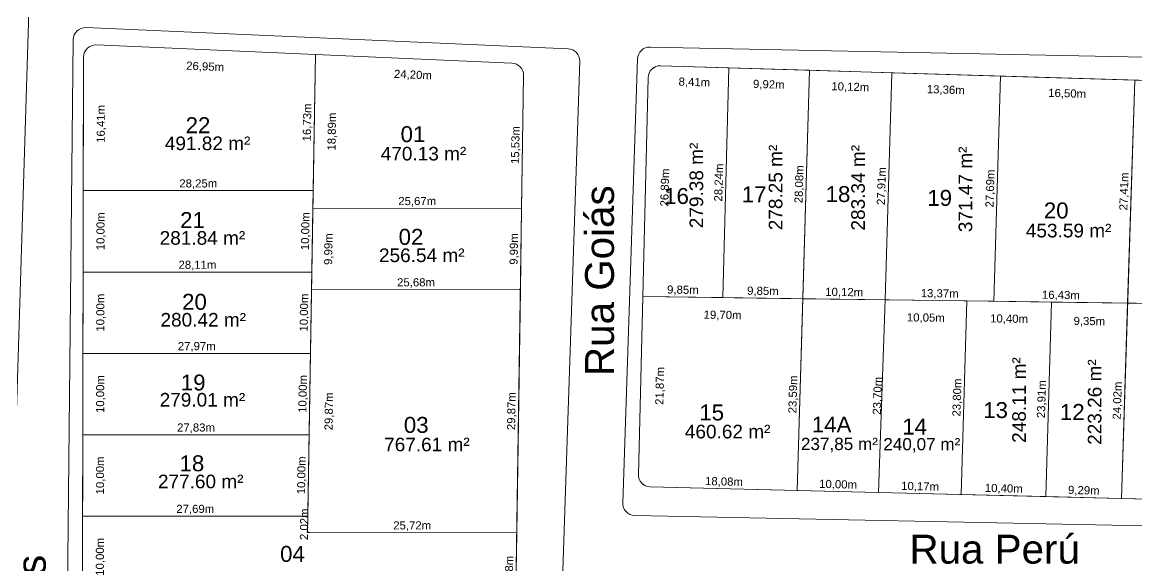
# Model space of a CAD drawing. Header units: metres. Extents: x 3808 to 8215, y 2374 to 6187.
# Drawn here: x 4758 to 4895, y 5112.6 to 5179.4 of the extents above; entities that cross this region are included whole.
import ezdxf
from ezdxf.enums import TextEntityAlignment as Align

# ---------------------------------------------------------------- set-up
doc = ezdxf.new("R2010")
doc.units = ezdxf.units.M
for name, color, linetype in [('Areas Lotes', 1, 'Continuous'), ('Calçada', 8, 'Continuous'), ('COTAS', 7, 'Continuous'), ('Lote', 7, 'Continuous'), ('Nome das Ruas', 7, 'Continuous'), ('Nº Lote', 7, 'Continuous'), ('PDF_REGIAO_POLILINHAS', 7, 'Continuous'), ('quadras', 7, 'Continuous')]:
    doc.layers.add(name, color=color, linetype=linetype)
doc.styles.add('Arial', font='arial.ttf')
doc.dimstyles.new('Copy(2) of ISO-25', dxfattribs={"dimtxt": 1, "dimasz": 2.5, "dimexe": 1.25, "dimexo": 0.625, "dimgap": 0.2, "dimtad": 1, "dimtoh": 1, "dimlfac": 1, "dimzin": 1, "dimtxsty": 'Arial', "dimblk": 'NONE', "dimcen": 0, "dimse1": 1, "dimse2": 1, "dimsd1": 1, "dimsd2": 1, "dimclrt": 256, "dimaunit": 1, "dimadec": 3, "dimazin": 0, "dimtfac": 1, "dimtmove": 0, "dimatfit": 3, "dimldrblk": 'NONE', "dimfxl": 1, "dimtolj": 1, "dimtzin": 0, "dimarcsym": 0})

# ---------------------------------------------------------------- blocks, each defined once
blk = doc.blocks.new('*D5337')
at = {"layer": 'Defpoints', "color": 0, "linetype": 'Continuous', "transparency": 16777216}
for p in [(4893.13, 5120.88), (4893.14, 5121.11), (4903.48, 5120.63)]:
    blk.add_point(p, dxfattribs=at)
at = {"layer": 'Lote', "linetype": 'Continuous', "lineweight": 5, "transparency": 16777216, "insert": (4898.33, 5121.56), "char_height": 1, "attachment_point": 5, "rotation": 358.5982, "style": 'Arial'}
blk.add_mtext('\\A1;10,36m', dxfattribs=at)
blk = doc.blocks.new('_None')
blk = doc.blocks.new('*D5338')
at = {"layer": 'Defpoints', "color": 0, "linetype": 'Continuous', "transparency": 16777216}
for p in [(4883.84, 5121.11), (4883.84, 5121.11), (4893.14, 5121.11)]:
    blk.add_point(p, dxfattribs=at)
at = {"layer": 'Lote', "linetype": 'Continuous', "lineweight": 5, "transparency": 16777216, "insert": (4888.51, 5121.8), "char_height": 1, "attachment_point": 5, "rotation": 358.5982, "style": 'Arial'}
blk.add_mtext('\\A1;9,29m', dxfattribs=at)
blk = doc.blocks.new('*D5339')
at = {"layer": 'Defpoints', "color": 0, "linetype": 'Continuous', "transparency": 16777216}
for p in [(4873.45, 5121.36), (4873.45, 5121.36), (4883.84, 5121.11)]:
    blk.add_point(p, dxfattribs=at)
at = {"layer": 'Lote', "linetype": 'Continuous', "lineweight": 5, "transparency": 16777216, "insert": (4878.67, 5122.04), "char_height": 1, "attachment_point": 5, "rotation": 358.5982, "style": 'Arial'}
blk.add_mtext('\\A1;10,40m', dxfattribs=at)
blk = doc.blocks.new('*D5340')
at = {"layer": 'Defpoints', "color": 0, "linetype": 'Continuous', "transparency": 16777216}
for p in [(4863.28, 5121.61), (4863.28, 5121.61), (4873.45, 5121.36)]:
    blk.add_point(p, dxfattribs=at)
at = {"layer": 'Lote', "linetype": 'Continuous', "lineweight": 5, "transparency": 16777216, "insert": (4868.38, 5122.29), "char_height": 1, "attachment_point": 5, "rotation": 358.5982, "style": 'Arial'}
blk.add_mtext('\\A1;10,17m', dxfattribs=at)
blk = doc.blocks.new('*D5341')
at = {"layer": 'Defpoints', "color": 0, "linetype": 'Continuous', "transparency": 16777216}
for p in [(4835.21, 5122.3), (4835.21, 5122.3), (4853.28, 5121.86)]:
    blk.add_point(p, dxfattribs=at)
at = {"layer": 'Lote', "linetype": 'Continuous', "lineweight": 5, "transparency": 16777216, "insert": (4844.27, 5122.88), "char_height": 1, "attachment_point": 5, "rotation": 358.5982, "style": 'Arial'}
blk.add_mtext('\\A1;18,08m', dxfattribs=at)
blk = doc.blocks.new('*D5342')
at = {"layer": 'Defpoints', "color": 0, "linetype": 'Continuous', "transparency": 16777216}
for p in [(4853.98, 5145.43), (4853.28, 5121.86), (4853.28, 5121.86)]:
    blk.add_point(p, dxfattribs=at)
at = {"layer": 'Lote', "linetype": 'Continuous', "lineweight": 5, "transparency": 16777216, "insert": (4852.83, 5133.67), "char_height": 1, "attachment_point": 5, "rotation": 88.3186, "style": 'Arial'}
blk.add_mtext('\\A1;23,59m', dxfattribs=at)
blk = doc.blocks.new('*D5343')
at = {"layer": 'Defpoints', "color": 0, "linetype": 'Continuous', "transparency": 16777216}
for p in [(4874.15, 5145.16), (4873.45, 5121.36), (4873.45, 5121.36)]:
    blk.add_point(p, dxfattribs=at)
at = {"layer": 'Lote', "linetype": 'Continuous', "lineweight": 5, "transparency": 16777216, "insert": (4873, 5133.28), "char_height": 1, "attachment_point": 5, "rotation": 88.3186, "style": 'Arial'}
blk.add_mtext('\\A1;23,80m', dxfattribs=at)
blk = doc.blocks.new('*D5344')
at = {"layer": 'Defpoints', "color": 0, "linetype": 'Continuous', "transparency": 16777216}
for p in [(4834.28, 5145.7), (4844.13, 5145.57), (4844.13, 5145.57)]:
    blk.add_point(p, dxfattribs=at)
at = {"layer": 'Lote', "linetype": 'Continuous', "lineweight": 5, "transparency": 16777216, "insert": (4839.22, 5146.44), "char_height": 1, "attachment_point": 5, "rotation": 359.2131, "style": 'Arial'}
blk.add_mtext('\\A1;9,85m', dxfattribs=at)
blk = doc.blocks.new('*D5345')
at = {"layer": 'Defpoints', "color": 0, "linetype": 'Continuous', "transparency": 16777216}
for p in [(4844.13, 5145.57), (4853.98, 5145.43), (4853.98, 5145.43)]:
    blk.add_point(p, dxfattribs=at)
at = {"layer": 'Lote', "linetype": 'Continuous', "lineweight": 5, "transparency": 16777216, "insert": (4849.06, 5146.3), "char_height": 1, "attachment_point": 5, "rotation": 359.2131, "style": 'Arial'}
blk.add_mtext('\\A1;9,85m', dxfattribs=at)
blk = doc.blocks.new('*D5346')
at = {"layer": 'Defpoints', "color": 0, "linetype": 'Continuous', "transparency": 16777216}
for p in [(4853.98, 5145.43), (4864.1, 5145.29), (4864.1, 5145.29)]:
    blk.add_point(p, dxfattribs=at)
at = {"layer": 'Lote', "linetype": 'Continuous', "lineweight": 5, "transparency": 16777216, "insert": (4859.05, 5146.16), "char_height": 1, "attachment_point": 5, "rotation": 359.2131, "style": 'Arial'}
blk.add_mtext('\\A1;10,12m', dxfattribs=at)
blk = doc.blocks.new('*D5347')
at = {"layer": 'Defpoints', "color": 0, "linetype": 'Continuous', "transparency": 16777216}
for p in [(4864.1, 5145.29), (4877.46, 5145.16), (4877.46, 5145.11)]:
    blk.add_point(p, dxfattribs=at)
at = {"layer": 'Lote', "linetype": 'Continuous', "lineweight": 5, "transparency": 16777216, "insert": (4870.79, 5146), "char_height": 1, "attachment_point": 5, "rotation": 359.2131, "style": 'Arial'}
blk.add_mtext('\\A1;13,37m', dxfattribs=at)
blk = doc.blocks.new('*D5348')
at = {"layer": 'Defpoints', "color": 0, "linetype": 'Continuous', "transparency": 16777216}
for p in [(4877.46, 5145.16), (4893.89, 5144.88), (4893.89, 5144.88)]:
    blk.add_point(p, dxfattribs=at)
at = {"layer": 'Lote', "linetype": 'Continuous', "lineweight": 5, "transparency": 16777216, "insert": (4885.69, 5145.8), "char_height": 1, "attachment_point": 5, "rotation": 359.2131, "style": 'Arial'}
blk.add_mtext('\\A1;16,43m', dxfattribs=at)
blk = doc.blocks.new('*D5349')
at = {"layer": 'Defpoints', "color": 0, "linetype": 'Continuous', "transparency": 16777216}
for p in [(4893.89, 5144.88), (4903.92, 5144.75), (4903.92, 5144.75)]:
    blk.add_point(p, dxfattribs=at)
at = {"layer": 'Lote', "linetype": 'Continuous', "lineweight": 5, "transparency": 16777216, "insert": (4898.92, 5145.62), "char_height": 1, "attachment_point": 5, "rotation": 359.2131, "style": 'Arial'}
blk.add_mtext('\\A1;10,03m', dxfattribs=at)
blk = doc.blocks.new('*D5361')
at = {"layer": 'Defpoints', "color": 0, "linetype": 'Continuous', "transparency": 16777216}
for p in [(4874.15, 5145.16), (4884.55, 5145.01), (4884.5, 5142.02)]:
    blk.add_point(p, dxfattribs=at)
at = {"layer": 'Lote', "linetype": 'Continuous', "lineweight": 5, "transparency": 16777216, "insert": (4879.32, 5142.89), "char_height": 1, "attachment_point": 5, "rotation": 359.2131, "style": 'Arial'}
blk.add_mtext('\\A1;10,40m', dxfattribs=at)
blk = doc.blocks.new('*D5362')
at = {"layer": 'Defpoints', "color": 0, "linetype": 'Continuous', "transparency": 16777216}
for p in [(4884.55, 5145.01), (4893.89, 5144.88), (4893.85, 5141.73)]:
    blk.add_point(p, dxfattribs=at)
at = {"layer": 'Lote', "linetype": 'Continuous', "lineweight": 5, "transparency": 16777216, "insert": (4889.19, 5142.59), "char_height": 1, "attachment_point": 5, "rotation": 359.2131, "style": 'Arial'}
blk.add_mtext('\\A1;9,35m', dxfattribs=at)
blk = doc.blocks.new('*D5363')
at = {"layer": 'Defpoints', "color": 0, "linetype": 'Continuous', "transparency": 16777216}
for p in [(4834.28, 5145.7), (4853.98, 5145.43), (4834.24, 5142.68)]:
    blk.add_point(p, dxfattribs=at)
at = {"layer": 'Lote', "linetype": 'Continuous', "lineweight": 5, "transparency": 16777216, "insert": (4844.1, 5143.35), "char_height": 1, "attachment_point": 5, "rotation": 359.2131, "style": 'Arial'}
blk.add_mtext('\\A1;19,70m', dxfattribs=at)
blk = doc.blocks.new('*D5364')
at = {"layer": 'Defpoints', "color": 0, "linetype": 'Continuous', "transparency": 16777216}
for p in [(4834.28, 5145.7), (4837.52, 5145.62), (4833.75, 5123.84)]:
    blk.add_point(p, dxfattribs=at)
at = {"layer": 'Lote', "linetype": 'Continuous', "lineweight": 5, "transparency": 16777216, "insert": (4836.46, 5134.71), "char_height": 1, "attachment_point": 5, "rotation": 88.5982, "style": 'Arial'}
blk.add_mtext('\\A1;21,87m', dxfattribs=at)
blk = doc.blocks.new('*D5365')
at = {"layer": 'Defpoints', "color": 0, "linetype": 'Continuous', "transparency": 16777216}
for p in [(4834.94, 5172.59), (4838.21, 5172.51), (4834.28, 5145.7)]:
    blk.add_point(p, dxfattribs=at)
at = {"layer": 'Lote', "linetype": 'Continuous', "lineweight": 5, "transparency": 16777216, "insert": (4837.08, 5159.09), "char_height": 1, "attachment_point": 5, "rotation": 88.5982, "style": 'Arial'}
blk.add_mtext('\\A1;26,89m', dxfattribs=at)
blk = doc.blocks.new('*D5366')
at = {"layer": 'Defpoints', "color": 0, "linetype": 'Continuous', "transparency": 16777216}
for p in [(4836.48, 5174.05), (4844.89, 5173.8), (4844.8, 5171.04)]:
    blk.add_point(p, dxfattribs=at)
at = {"layer": 'Lote', "linetype": 'Continuous', "lineweight": 5, "transparency": 16777216, "insert": (4840.63, 5171.97), "char_height": 1, "attachment_point": 5, "rotation": 358.2625, "style": 'Arial'}
blk.add_mtext('\\A1;8,41m', dxfattribs=at)
blk = doc.blocks.new('*D5367')
at = {"layer": 'Defpoints', "color": 0, "linetype": 'Continuous', "transparency": 16777216}
for p in [(4844.89, 5173.8), (4854.8, 5173.5), (4854.72, 5170.74)]:
    blk.add_point(p, dxfattribs=at)
at = {"layer": 'Lote', "linetype": 'Continuous', "lineweight": 5, "transparency": 16777216, "insert": (4849.78, 5171.69), "char_height": 1, "attachment_point": 5, "rotation": 358.2625, "style": 'Arial'}
blk.add_mtext('\\A1;9,92m', dxfattribs=at)
blk = doc.blocks.new('*D5368')
at = {"layer": 'Defpoints', "color": 0, "linetype": 'Continuous', "transparency": 16777216}
for p in [(4854.8, 5173.5), (4864.92, 5173.19), (4864.83, 5170.43)]:
    blk.add_point(p, dxfattribs=at)
at = {"layer": 'Lote', "linetype": 'Continuous', "lineweight": 5, "transparency": 16777216, "insert": (4859.8, 5171.39), "char_height": 1, "attachment_point": 5, "rotation": 358.2625, "style": 'Arial'}
blk.add_mtext('\\A1;10,12m', dxfattribs=at)
blk = doc.blocks.new('*D5369')
at = {"layer": 'Defpoints', "color": 0, "linetype": 'Continuous', "transparency": 16777216}
for p in [(4864.92, 5173.19), (4878.28, 5172.78), (4878.19, 5170.03)]:
    blk.add_point(p, dxfattribs=at)
at = {"layer": 'Lote', "linetype": 'Continuous', "lineweight": 5, "transparency": 16777216, "insert": (4871.54, 5171.03), "char_height": 1, "attachment_point": 5, "rotation": 358.2625, "style": 'Arial'}
blk.add_mtext('\\A1;13,36m', dxfattribs=at)
blk = doc.blocks.new('*D5370')
at = {"layer": 'Defpoints', "color": 0, "linetype": 'Continuous', "transparency": 16777216}
for p in [(4878.28, 5172.78), (4894.77, 5172.28), (4894.68, 5169.53)]:
    blk.add_point(p, dxfattribs=at)
at = {"layer": 'Lote', "linetype": 'Continuous', "lineweight": 5, "transparency": 16777216, "insert": (4886.46, 5170.58), "char_height": 1, "attachment_point": 5, "rotation": 358.2625, "style": 'Arial'}
blk.add_mtext('\\A1;16,50m', dxfattribs=at)
blk = doc.blocks.new('*D5371')
at = {"layer": 'Defpoints', "color": 0, "linetype": 'Continuous', "transparency": 16777216}
for p in [(4894.77, 5172.28), (4904.42, 5171.99), (4904.33, 5169.23)]:
    blk.add_point(p, dxfattribs=at)
at = {"layer": 'Lote', "linetype": 'Continuous', "lineweight": 5, "transparency": 16777216, "insert": (4899.53, 5170.18), "char_height": 1, "attachment_point": 5, "rotation": 358.2625, "style": 'Arial'}
blk.add_mtext('\\A1;9,65m', dxfattribs=at)
blk = doc.blocks.new('*D5378')
at = {"layer": 'Defpoints', "color": 0, "linetype": 'Continuous', "transparency": 16777216}
for p in [(4844.89, 5173.8), (4844.13, 5145.57), (4844.13, 5145.57)]:
    blk.add_point(p, dxfattribs=at)
at = {"layer": 'Lote', "linetype": 'Continuous', "lineweight": 5, "transparency": 16777216, "insert": (4843.71, 5159.7), "char_height": 1, "attachment_point": 5, "rotation": 88.4592, "style": 'Arial'}
blk.add_mtext('\\A1;28,24m', dxfattribs=at)
blk = doc.blocks.new('*D5379')
at = {"layer": 'Defpoints', "color": 0, "linetype": 'Continuous', "transparency": 16777216}
for p in [(4854.8, 5173.5), (4853.98, 5145.43), (4853.98, 5145.43)]:
    blk.add_point(p, dxfattribs=at)
at = {"layer": 'Lote', "linetype": 'Continuous', "lineweight": 5, "transparency": 16777216, "insert": (4853.59, 5159.49), "char_height": 1, "attachment_point": 5, "rotation": 88.3186, "style": 'Arial'}
blk.add_mtext('\\A1;28,08m', dxfattribs=at)
blk = doc.blocks.new('*D5380')
at = {"layer": 'Defpoints', "color": 0, "linetype": 'Continuous', "transparency": 16777216}
for p in [(4864.92, 5173.19), (4864.1, 5145.29), (4864.1, 5145.29)]:
    blk.add_point(p, dxfattribs=at)
at = {"layer": 'Lote', "linetype": 'Continuous', "lineweight": 5, "transparency": 16777216, "insert": (4863.71, 5159.27), "char_height": 1, "attachment_point": 5, "rotation": 88.3186, "style": 'Arial'}
blk.add_mtext('\\A1;27,91m', dxfattribs=at)
blk = doc.blocks.new('*D5381')
at = {"layer": 'Defpoints', "color": 0, "linetype": 'Continuous', "transparency": 16777216}
for p in [(4878.28, 5172.78), (4877.46, 5145.11), (4877.46, 5145.11)]:
    blk.add_point(p, dxfattribs=at)
at = {"layer": 'Lote', "linetype": 'Continuous', "lineweight": 5, "transparency": 16777216, "insert": (4877.07, 5158.97), "char_height": 1, "attachment_point": 5, "rotation": 88.3186, "style": 'Arial'}
blk.add_mtext('\\A1;27,69m', dxfattribs=at)
blk = doc.blocks.new('*D5382')
at = {"layer": 'Defpoints', "color": 0, "linetype": 'Continuous', "transparency": 16777216}
for p in [(4884.55, 5145.01), (4883.84, 5121.11), (4883.84, 5121.11)]:
    blk.add_point(p, dxfattribs=at)
at = {"layer": 'Lote', "linetype": 'Continuous', "lineweight": 5, "transparency": 16777216, "insert": (4883.39, 5133.08), "char_height": 1, "attachment_point": 5, "rotation": 88.3186, "style": 'Arial'}
blk.add_mtext('\\A1;23,91m', dxfattribs=at)
blk = doc.blocks.new('*D5383')
at = {"layer": 'Defpoints', "color": 0, "linetype": 'Continuous', "transparency": 16777216}
for p in [(4893.89, 5144.88), (4893.13, 5120.88), (4893.13, 5120.88)]:
    blk.add_point(p, dxfattribs=at)
at = {"layer": 'Lote', "linetype": 'Continuous', "lineweight": 5, "transparency": 16777216, "insert": (4892.71, 5132.91), "char_height": 1, "attachment_point": 5, "rotation": 88.1736, "style": 'Arial'}
blk.add_mtext('\\A1;24,02m', dxfattribs=at)
blk = doc.blocks.new('*D5384')
at = {"layer": 'Defpoints', "color": 0, "linetype": 'Continuous', "transparency": 16777216}
for p in [(4894.77, 5172.28), (4894.77, 5172.28), (4893.89, 5144.88)]:
    blk.add_point(p, dxfattribs=at)
at = {"layer": 'Lote', "linetype": 'Continuous', "lineweight": 5, "transparency": 16777216, "insert": (4893.53, 5158.61), "char_height": 1, "attachment_point": 5, "rotation": 88.1736, "style": 'Arial'}
blk.add_mtext('\\A1;27,41m', dxfattribs=at)
blk = doc.blocks.new('*D1166')
at = {"layer": 'Defpoints', "color": 0, "linetype": 'Continuous', "transparency": 16777216}
for p in [(4765.43, 5118.71), (4768.44, 5118.71), (4765.41, 5108.71)]:
    blk.add_point(p, dxfattribs=at)
at = {"layer": 'COTAS', "linetype": 'Continuous', "lineweight": 5, "transparency": 16777216, "insert": (4767.63, 5113.71), "char_height": 1, "attachment_point": 5, "rotation": 89.8836, "style": 'Arial'}
blk.add_mtext('\\A1;10,00m', dxfattribs=at)
blk = doc.blocks.new('*D1167')
at = {"layer": 'Defpoints', "color": 0, "linetype": 'Continuous', "transparency": 16777216}
for p in [(4765.45, 5128.71), (4768.46, 5128.71), (4765.43, 5118.71)]:
    blk.add_point(p, dxfattribs=at)
at = {"layer": 'COTAS', "linetype": 'Continuous', "lineweight": 5, "transparency": 16777216, "insert": (4767.65, 5123.71), "char_height": 1, "attachment_point": 5, "rotation": 89.8836, "style": 'Arial'}
blk.add_mtext('\\A1;10,00m', dxfattribs=at)
blk = doc.blocks.new('*D1168')
at = {"layer": 'Defpoints', "color": 0, "linetype": 'Continuous', "transparency": 16777216}
for p in [(4765.47, 5138.71), (4768.48, 5138.71), (4765.45, 5128.71)]:
    blk.add_point(p, dxfattribs=at)
at = {"layer": 'COTAS', "linetype": 'Continuous', "lineweight": 5, "transparency": 16777216, "insert": (4767.67, 5133.71), "char_height": 1, "attachment_point": 5, "rotation": 89.8836, "style": 'Arial'}
blk.add_mtext('\\A1;10,00m', dxfattribs=at)
blk = doc.blocks.new('*D1169')
at = {"layer": 'Defpoints', "color": 0, "linetype": 'Continuous', "transparency": 16777216}
for p in [(4765.49, 5148.71), (4768.5, 5148.71), (4765.47, 5138.71)]:
    blk.add_point(p, dxfattribs=at)
at = {"layer": 'COTAS', "linetype": 'Continuous', "lineweight": 5, "transparency": 16777216, "insert": (4767.69, 5143.71), "char_height": 1, "attachment_point": 5, "rotation": 89.8836, "style": 'Arial'}
blk.add_mtext('\\A1;10,00m', dxfattribs=at)
blk = doc.blocks.new('*D1170')
at = {"layer": 'Defpoints', "color": 0, "linetype": 'Continuous', "transparency": 16777216}
for p in [(4765.51, 5158.71), (4768.52, 5158.71), (4765.49, 5148.71)]:
    blk.add_point(p, dxfattribs=at)
at = {"layer": 'COTAS', "linetype": 'Continuous', "lineweight": 5, "transparency": 16777216, "insert": (4767.71, 5153.71), "char_height": 1, "attachment_point": 5, "rotation": 89.8836, "style": 'Arial'}
blk.add_mtext('\\A1;10,00m', dxfattribs=at)
blk = doc.blocks.new('*D1171')
at = {"layer": 'Defpoints', "color": 0, "linetype": 'Continuous', "transparency": 16777216}
for p in [(4765.54, 5175.12), (4768.56, 5175.11), (4765.51, 5158.71)]:
    blk.add_point(p, dxfattribs=at)
at = {"layer": 'COTAS', "linetype": 'Continuous', "lineweight": 5, "transparency": 16777216, "insert": (4767.74, 5166.91), "char_height": 1, "attachment_point": 5, "rotation": 89.8836, "style": 'Arial'}
blk.add_mtext('\\A1;16,41m', dxfattribs=at)
blk = doc.blocks.new('*D1172')
at = {"layer": 'Defpoints', "color": 0, "linetype": 'Continuous', "transparency": 16777216}
for p in [(4794.03, 5175.44), (4793.76, 5158.71), (4793.76, 5158.71)]:
    blk.add_point(p, dxfattribs=at)
at = {"layer": 'COTAS', "linetype": 'Continuous', "lineweight": 5, "transparency": 16777216, "insert": (4793.1, 5167.09), "char_height": 1, "attachment_point": 5, "rotation": 89.0745, "style": 'Arial'}
blk.add_mtext('\\A1;16,73m', dxfattribs=at)
blk = doc.blocks.new('*D1173')
at = {"layer": 'Defpoints', "color": 0, "linetype": 'Continuous', "transparency": 16777216}
for p in [(4793.76, 5158.71), (4793.6, 5148.71), (4793.6, 5148.71)]:
    blk.add_point(p, dxfattribs=at)
at = {"layer": 'COTAS', "linetype": 'Continuous', "lineweight": 5, "transparency": 16777216, "insert": (4792.88, 5153.72), "char_height": 1, "attachment_point": 5, "rotation": 89.0745, "style": 'Arial'}
blk.add_mtext('\\A1;10,00m', dxfattribs=at)
blk = doc.blocks.new('*D1174')
at = {"layer": 'Defpoints', "color": 0, "linetype": 'Continuous', "transparency": 16777216}
for p in [(4793.6, 5148.71), (4793.44, 5138.71), (4793.44, 5138.71)]:
    blk.add_point(p, dxfattribs=at)
at = {"layer": 'COTAS', "linetype": 'Continuous', "lineweight": 5, "transparency": 16777216, "insert": (4792.72, 5143.72), "char_height": 1, "attachment_point": 5, "rotation": 89.0745, "style": 'Arial'}
blk.add_mtext('\\A1;10,00m', dxfattribs=at)
blk = doc.blocks.new('*D1175')
at = {"layer": 'Defpoints', "color": 0, "linetype": 'Continuous', "transparency": 16777216}
for p in [(4793.44, 5138.71), (4793.28, 5128.71), (4793.28, 5128.71)]:
    blk.add_point(p, dxfattribs=at)
at = {"layer": 'COTAS', "linetype": 'Continuous', "lineweight": 5, "transparency": 16777216, "insert": (4792.56, 5133.72), "char_height": 1, "attachment_point": 5, "rotation": 89.0745, "style": 'Arial'}
blk.add_mtext('\\A1;10,00m', dxfattribs=at)
blk = doc.blocks.new('*D1176')
at = {"layer": 'Defpoints', "color": 0, "linetype": 'Continuous', "transparency": 16777216}
for p in [(4793.28, 5128.71), (4793.12, 5118.71), (4793.12, 5118.71)]:
    blk.add_point(p, dxfattribs=at)
at = {"layer": 'COTAS', "linetype": 'Continuous', "lineweight": 5, "transparency": 16777216, "insert": (4792.4, 5123.72), "char_height": 1, "attachment_point": 5, "rotation": 89.0745, "style": 'Arial'}
blk.add_mtext('\\A1;10,00m', dxfattribs=at)
blk = doc.blocks.new('*D1201')
at = {"layer": 'Defpoints', "color": 0, "linetype": 'Continuous', "transparency": 16777216}
for p in [(4818.8, 5116.67), (4818.8, 5116.67), (4818.66, 5107.09)]:
    blk.add_point(p, dxfattribs=at)
at = {"layer": 'COTAS', "linetype": 'Continuous', "lineweight": 5, "transparency": 16777216, "insert": (4817.93, 5111.89), "char_height": 1, "attachment_point": 5, "rotation": 89.1461, "style": 'Arial'}
blk.add_mtext('\\A1;9,58m', dxfattribs=at)
blk = doc.blocks.new('*D1202')
at = {"layer": 'Defpoints', "color": 0, "linetype": 'Continuous', "transparency": 16777216}
for p in [(4819.25, 5146.54), (4819.25, 5146.54), (4818.8, 5116.67)]:
    blk.add_point(p, dxfattribs=at)
at = {"layer": 'COTAS', "linetype": 'Continuous', "lineweight": 5, "transparency": 16777216, "insert": (4818.22, 5131.61), "char_height": 1, "attachment_point": 5, "rotation": 89.1461, "style": 'Arial'}
blk.add_mtext('\\A1;29,87m', dxfattribs=at)
blk = doc.blocks.new('*D1203')
at = {"layer": 'Defpoints', "color": 0, "linetype": 'Continuous', "transparency": 16777216}
for p in [(4819.4, 5156.53), (4819.4, 5156.53), (4819.25, 5146.54)]:
    blk.add_point(p, dxfattribs=at)
at = {"layer": 'COTAS', "linetype": 'Continuous', "lineweight": 5, "transparency": 16777216, "insert": (4818.52, 5151.54), "char_height": 1, "attachment_point": 5, "rotation": 89.1461, "style": 'Arial'}
blk.add_mtext('\\A1;9,99m', dxfattribs=at)
blk = doc.blocks.new('*D1204')
at = {"layer": 'Defpoints', "color": 0, "linetype": 'Continuous', "transparency": 16777216}
for p in [(4819.4, 5172.06), (4819.63, 5172.06), (4819.4, 5156.53)]:
    blk.add_point(p, dxfattribs=at)
at = {"layer": 'COTAS', "linetype": 'Continuous', "lineweight": 5, "transparency": 16777216, "insert": (4818.71, 5164.31), "char_height": 1, "attachment_point": 5, "rotation": 89.1461, "style": 'Arial'}
blk.add_mtext('\\A1;15,53m', dxfattribs=at)
blk = doc.blocks.new('*D1205')
at = {"layer": 'Defpoints', "color": 0, "linetype": 'Continuous', "transparency": 16777216}
for p in [(4793.73, 5156.55), (4819.4, 5156.53), (4819.4, 5156.53)]:
    blk.add_point(p, dxfattribs=at)
at = {"layer": 'COTAS', "linetype": 'Continuous', "lineweight": 5, "transparency": 16777216, "insert": (4806.56, 5157.34), "char_height": 1, "attachment_point": 5, "rotation": 359.9583, "style": 'Arial'}
blk.add_mtext('\\A1;25,67m', dxfattribs=at)
blk = doc.blocks.new('*D1206')
at = {"layer": 'Defpoints', "color": 0, "linetype": 'Continuous', "transparency": 16777216}
for p in [(4793.57, 5146.56), (4819.25, 5146.54), (4819.25, 5146.54)]:
    blk.add_point(p, dxfattribs=at)
at = {"layer": 'COTAS', "linetype": 'Continuous', "lineweight": 5, "transparency": 16777216, "insert": (4806.41, 5147.35), "char_height": 1, "attachment_point": 5, "rotation": 359.9583, "style": 'Arial'}
blk.add_mtext('\\A1;25,68m', dxfattribs=at)
blk = doc.blocks.new('*D1207')
at = {"layer": 'Defpoints', "color": 0, "linetype": 'Continuous', "transparency": 16777216}
for p in [(4765.51, 5158.71), (4793.76, 5158.71), (4793.76, 5158.71)]:
    blk.add_point(p, dxfattribs=at)
at = {"layer": 'COTAS', "linetype": 'Continuous', "lineweight": 5, "transparency": 16777216, "insert": (4779.64, 5159.51), "char_height": 1, "attachment_point": 5, "style": 'Arial'}
blk.add_mtext('\\A1;28,25m', dxfattribs=at)
blk = doc.blocks.new('*D1208')
at = {"layer": 'Defpoints', "color": 0, "linetype": 'Continuous', "transparency": 16777216}
for p in [(4767.11, 5176.62), (4794.03, 5175.44), (4793.9, 5172.5)]:
    blk.add_point(p, dxfattribs=at)
at = {"layer": 'COTAS', "linetype": 'Continuous', "lineweight": 5, "transparency": 16777216, "insert": (4780.48, 5173.89), "char_height": 1, "attachment_point": 5, "rotation": 357.4963, "style": 'Arial'}
blk.add_mtext('\\A1;26,95m', dxfattribs=at)
blk = doc.blocks.new('*D1209')
at = {"layer": 'Defpoints', "color": 0, "linetype": 'Continuous', "transparency": 16777216}
for p in [(4794.03, 5175.44), (4818.21, 5174.38), (4818.08, 5171.55)]:
    blk.add_point(p, dxfattribs=at)
at = {"layer": 'COTAS', "linetype": 'Continuous', "lineweight": 5, "transparency": 16777216, "insert": (4806.03, 5172.88), "char_height": 1, "attachment_point": 5, "rotation": 357.4963, "style": 'Arial'}
blk.add_mtext('\\A1;24,20m', dxfattribs=at)
blk = doc.blocks.new('*D1210')
at = {"layer": 'Defpoints', "color": 0, "linetype": 'Continuous', "transparency": 16777216}
for p in [(4765.49, 5148.71), (4765.49, 5148.71), (4793.6, 5148.71)]:
    blk.add_point(p, dxfattribs=at)
at = {"layer": 'COTAS', "linetype": 'Continuous', "lineweight": 5, "transparency": 16777216, "insert": (4779.54, 5149.51), "char_height": 1, "attachment_point": 5, "style": 'Arial'}
blk.add_mtext('\\A1;28,11m', dxfattribs=at)
blk = doc.blocks.new('*D1211')
at = {"layer": 'Defpoints', "color": 0, "linetype": 'Continuous', "transparency": 16777216}
for p in [(4765.47, 5138.71), (4765.47, 5138.71), (4793.44, 5138.71)]:
    blk.add_point(p, dxfattribs=at)
at = {"layer": 'COTAS', "linetype": 'Continuous', "lineweight": 5, "transparency": 16777216, "insert": (4779.45, 5139.51), "char_height": 1, "attachment_point": 5, "style": 'Arial'}
blk.add_mtext('\\A1;27,97m', dxfattribs=at)
blk = doc.blocks.new('*D1212')
at = {"layer": 'Defpoints', "color": 0, "linetype": 'Continuous', "transparency": 16777216}
for p in [(4793.08, 5116.69), (4793.08, 5116.69), (4818.8, 5116.67)]:
    blk.add_point(p, dxfattribs=at)
at = {"layer": 'COTAS', "linetype": 'Continuous', "lineweight": 5, "transparency": 16777216, "insert": (4805.94, 5117.48), "char_height": 1, "attachment_point": 5, "rotation": 359.9583, "style": 'Arial'}
blk.add_mtext('\\A1;25,72m', dxfattribs=at)
blk = doc.blocks.new('*D1213')
at = {"layer": 'Defpoints', "color": 0, "linetype": 'Continuous', "transparency": 16777216}
for p in [(4765.43, 5118.71), (4793.12, 5118.71), (4793.12, 5118.71)]:
    blk.add_point(p, dxfattribs=at)
at = {"layer": 'COTAS', "linetype": 'Continuous', "lineweight": 5, "transparency": 16777216, "insert": (4779.27, 5119.51), "char_height": 1, "attachment_point": 5, "style": 'Arial'}
blk.add_mtext('\\A1;27,69m', dxfattribs=at)
blk = doc.blocks.new('*D1214')
at = {"layer": 'Defpoints', "color": 0, "linetype": 'Continuous', "transparency": 16777216}
for p in [(4765.45, 5128.71), (4793.28, 5128.71), (4793.28, 5128.71)]:
    blk.add_point(p, dxfattribs=at)
at = {"layer": 'COTAS', "linetype": 'Continuous', "lineweight": 5, "transparency": 16777216, "insert": (4779.36, 5129.51), "char_height": 1, "attachment_point": 5, "style": 'Arial'}
blk.add_mtext('\\A1;27,83m', dxfattribs=at)
blk = doc.blocks.new('*D1215')
at = {"layer": 'Defpoints', "color": 0, "linetype": 'Continuous', "transparency": 16777216}
for p in [(4793.57, 5146.56), (4796.82, 5146.5), (4793.08, 5116.69)]:
    blk.add_point(p, dxfattribs=at)
at = {"layer": 'COTAS', "linetype": 'Continuous', "lineweight": 5, "transparency": 16777216, "insert": (4795.78, 5131.58), "char_height": 1, "attachment_point": 5, "rotation": 89.0745, "style": 'Arial'}
blk.add_mtext('\\A1;29,87m', dxfattribs=at)
blk = doc.blocks.new('*D1216')
at = {"layer": 'Defpoints', "color": 0, "linetype": 'Continuous', "transparency": 16777216}
for p in [(4794.03, 5175.44), (4797.1, 5175.39), (4793.73, 5156.55)]:
    blk.add_point(p, dxfattribs=at)
at = {"layer": 'COTAS', "linetype": 'Continuous', "lineweight": 5, "transparency": 16777216, "insert": (4796.14, 5165.96), "char_height": 1, "attachment_point": 5, "rotation": 89.0745, "style": 'Arial'}
blk.add_mtext('\\A1;18,89m', dxfattribs=at)
blk = doc.blocks.new('*D1217')
at = {"layer": 'Defpoints', "color": 0, "linetype": 'Continuous', "transparency": 16777216}
for p in [(4793.73, 5156.55), (4796.61, 5156.5), (4793.57, 5146.56)]:
    blk.add_point(p, dxfattribs=at)
at = {"layer": 'COTAS', "linetype": 'Continuous', "lineweight": 5, "transparency": 16777216, "insert": (4795.72, 5151.52), "char_height": 1, "attachment_point": 5, "rotation": 89.0745, "style": 'Arial'}
blk.add_mtext('\\A1;9,99m', dxfattribs=at)
blk = doc.blocks.new('*D1227')
at = {"layer": 'Defpoints', "color": 0, "linetype": 'Continuous', "transparency": 16777216}
for p in [(4793.12, 5118.71), (4793.57, 5118.7), (4793.08, 5116.69)]:
    blk.add_point(p, dxfattribs=at)
at = {"layer": 'COTAS', "linetype": 'Continuous', "lineweight": 5, "transparency": 16777216, "insert": (4792.75, 5117.71), "char_height": 1, "attachment_point": 5, "rotation": 89.0745, "style": 'Arial'}
blk.add_mtext('\\A1;2,02m', dxfattribs=at)
blk = doc.blocks.new('*D7894')
at = {"layer": 'Defpoints', "color": 0, "linetype": 'Continuous', "transparency": 16777216}
for p in [(4853.28, 5121.86), (4863.28, 5121.61), (4863.28, 5121.61)]:
    blk.add_point(p, dxfattribs=at)
at = {"layer": 'Lote', "linetype": 'Continuous', "lineweight": 5, "transparency": 16777216, "insert": (4858.3, 5122.54), "char_height": 1, "attachment_point": 5, "rotation": 358.5982, "style": 'Arial'}
blk.add_mtext('\\A1;10,00m', dxfattribs=at)
blk = doc.blocks.new('*D7895')
at = {"layer": 'Defpoints', "color": 0, "linetype": 'Continuous', "transparency": 16777216}
for p in [(4864.1, 5145.29), (4874.15, 5145.16), (4874.11, 5142.15)]:
    blk.add_point(p, dxfattribs=at)
at = {"layer": 'Lote', "linetype": 'Continuous', "lineweight": 5, "transparency": 16777216, "insert": (4869.09, 5143.02), "char_height": 1, "attachment_point": 5, "rotation": 359.2131, "style": 'Arial'}
blk.add_mtext('\\A1;10,05m', dxfattribs=at)
blk = doc.blocks.new('*D7896')
at = {"layer": 'Defpoints', "color": 0, "linetype": 'Continuous', "transparency": 16777216}
for p in [(4864.1, 5145.29), (4864.43, 5145.28), (4863.28, 5121.61)]:
    blk.add_point(p, dxfattribs=at)
at = {"layer": 'Lote', "linetype": 'Continuous', "lineweight": 5, "transparency": 16777216, "insert": (4863.22, 5133.5), "char_height": 1, "attachment_point": 5, "rotation": 88.0225, "style": 'Arial'}
blk.add_mtext('\\A1;23,70m', dxfattribs=at)

msp = doc.modelspace()

# ---------------------------------------------------------------- linework, layer by layer
at = {"layer": 'Calçada', "linetype": 'Continuous', "lineweight": 5}
for p, q in [((4765.836, 5178.748), (4825.097, 5176.157)), ((4764.271, 5177.265), (4762.378, 4993.151)), ((5022.17, 5172.507), (4835.187, 5176.358)), ((4833.657, 5174.908), (4831.825, 5120.346)), ((4826.53, 5174.608), (4820.507, 4991.977)), ((5020.901, 5114.961), (4833.293, 5118.796))]:
    msp.add_line(p, q, dxfattribs=at)
for centre, start, end in [((4765.771, 5177.25), 87.49632, 179.41104), ((4835.156, 5174.858), 88.82016, 178.07708), ((4825.031, 5174.659), 358.05102, 87.49632), ((4833.324, 5120.296), 178.07708, 268.82901)]:
    msp.add_arc(centre, 1.5, start, end, dxfattribs=at)
at = {"layer": 'Lote', "lineweight": 5}
for p, q in [((4793.084, 5116.688), (4794.033, 5175.439)), ((4844.888, 5173.797), (4844.129, 5145.568)), ((4854.8, 5173.496), (4853.284, 5121.857)), ((4864.918, 5173.189), (4864.099, 5145.294)), ((4864.795, 5173.203), (4864.795, 5173.193)), ((4878.275, 5172.784), (4877.463, 5145.11)), ((4894.767, 5172.284), (4893.128, 5120.882)), ((4793.728, 5156.547), (4819.397, 5156.529)), ((4793.567, 5146.555), (4819.248, 5146.537)), ((4910.793, 5144.652), (4834.281, 5145.703)), ((4864.099, 5145.294), (4863.281, 5121.612)), ((4874.147, 5145.156), (4873.448, 5121.363)), ((4884.546, 5145.013), (4883.844, 5121.109)), ((4793.084, 5116.688), (4818.803, 5116.669))]:
    msp.add_line(p, q, dxfattribs=at)
at = {"layer": 'Lote', "linetype": 'Continuous', "lineweight": 5}
for p, q in [((4793.763, 5158.711), (4765.509, 5158.711)), ((4793.601, 5148.711), (4765.488, 5148.711)), ((4793.44, 5138.711), (4765.468, 5138.711)), ((4793.278, 5128.711), (4765.448, 5128.711)), ((4793.117, 5118.711), (4765.427, 5118.711))]:
    msp.add_line(p, q, dxfattribs=at)
at = {"layer": 'Lote', "linetype": 'Continuous', "lineweight": 5, "flags": 128}
for points in [[(4793.763, 5158.711), (4794.033, 5175.439), (4767.108, 5176.616, 0.4264705), (4765.542, 5175.121), (4765.509, 5158.711)], [(4819.397, 5156.529), (4819.64, 5172.861, 0.4058048), (4818.206, 5174.382), (4794.033, 5175.439), (4793.728, 5156.547)], [(4834.281, 5145.703), (4844.129, 5145.568), (4844.888, 5173.797), (4836.484, 5174.052, 0.4159303), (4834.939, 5172.589)], [(4853.284, 5121.857), (4853.976, 5145.433), (4834.281, 5145.703), (4833.746, 5123.835, 0.4142136), (4835.209, 5122.299)]]:
    msp.add_lwpolyline(points, format="xyb", close=True, dxfattribs=at)
for points in [[(4854.8, 5173.496), (4844.888, 5173.797), (4844.129, 5145.568), (4853.976, 5145.433)], [(4864.099, 5145.294), (4864.918, 5173.189), (4854.8, 5173.496), (4853.976, 5145.433)], [(4864.099, 5145.294), (4877.463, 5145.11), (4878.275, 5172.784), (4864.918, 5173.189)], [(4893.893, 5144.885), (4894.767, 5172.284), (4878.275, 5172.784), (4877.463, 5145.11)], [(4904.416, 5171.991), (4894.767, 5172.284), (4893.893, 5144.885), (4903.922, 5144.747)], [(4765.509, 5158.711), (4765.488, 5148.711), (4793.601, 5148.711), (4793.763, 5158.711)], [(4793.728, 5156.547), (4793.567, 5146.555), (4819.248, 5146.537), (4819.397, 5156.529)], [(4793.44, 5138.711), (4793.601, 5148.711), (4765.488, 5148.711), (4765.468, 5138.711)], [(4793.084, 5116.688), (4818.803, 5116.669), (4819.248, 5146.537), (4793.567, 5146.555)], [(4873.448, 5121.363), (4883.844, 5121.109), (4884.546, 5145.013), (4874.147, 5145.156)], [(4883.844, 5121.109), (4893.128, 5120.882), (4893.893, 5144.885), (4884.546, 5145.013)], [(4903.922, 5144.747), (4893.893, 5144.885), (4893.128, 5120.882), (4903.484, 5120.628)], [(4793.278, 5128.711), (4793.44, 5138.711), (4765.468, 5138.711), (4765.448, 5128.711)], [(4793.117, 5118.711), (4793.278, 5128.711), (4765.448, 5128.711), (4765.427, 5118.711)], [(4793.084, 5116.688), (4793.117, 5118.711), (4765.427, 5118.711), (4765.407, 5108.711), (4792.955, 5108.711), (4792.929, 5107.112), (4818.66, 5107.093), (4818.803, 5116.669)]]:
    msp.add_lwpolyline(points, close=True, dxfattribs=at)
at = {"layer": 'Lote', "lineweight": 5, "flags": 128}
for points in [[(4853.284, 5121.857), (4863.281, 5121.612), (4864.099, 5145.294), (4853.976, 5145.433)], [(4874.147, 5145.156), (4864.099, 5145.294), (4863.281, 5121.612), (4873.448, 5121.363)]]:
    msp.add_lwpolyline(points, close=True, dxfattribs=at)
at = {"layer": 'PDF_REGIAO_POLILINHAS', "lineweight": 5}
msp.add_lwpolyline([(5115.931, 5642.188), (5097.746, 5608.733), (5090.058, 5600.038), (5081.098, 5595.214), (5050.295, 5582.754), (5041.016, 5573.582), (5001.677, 5573.953), (4998.39, 5573.211), (4962.284, 5554.39), (4949.083, 5543.15), (4932.117, 5510.596), (4884.082, 5510.225), (4874.857, 5508.37), (4870.668, 5506.143), (4849.037, 5485.36), (4846.969, 5482.179), (4835.04, 5450.102), (4834.351, 5428.418), (4807.152, 5429.001), (4795.011, 5184.48), (4758.959, 5186.071), (4756.573, 5107.763)], dxfattribs=at)
at = {"layer": 'quadras', "lineweight": 5}
for p, q in [((4818.206, 5174.382), (4767.108, 5176.616)), ((4765.176, 4994.75), (4765.542, 5175.121)), ((4836.484, 5174.052), (5018.129, 5168.542)), ((4816.966, 4993.41), (4819.64, 5172.861)), ((4834.939, 5172.589), (4833.746, 5123.835)), ((4835.209, 5122.299), (5016.6, 5117.86))]:
    msp.add_line(p, q, dxfattribs=at)
for centre, start, end in [((4767.042, 5175.118), 87.49632, 179.88359), ((4818.14, 5172.884), 359.14612, 87.49632), ((4836.439, 5172.552), 88.26254, 178.59817), ((4835.246, 5123.799), 178.59817, 268.59817)]:
    msp.add_arc(centre, 1.5, start, end, dxfattribs=at)

# ---------------------------------------------------------------- texts
at = {"layer": 'Areas Lotes', "linetype": 'Continuous', "lineweight": 5, "style": 'Arial'}
for s, height, p in [('491.82 m²', 1.6726, (4775.527, 5163.689)), ('470.13 m²', 1.6726, (4802.071, 5162.42)), ('453.59 m²', 1.6726, (4881.383, 5152.965)), ('281.84 m²', 1.6726, (4774.892, 5152.062)), ('256.54 m²', 1.6726, (4801.858, 5149.93)), ('280.42 m²', 1.6726, (4774.996, 5142.003)), ('279.01 m²', 1.6726, (4774.891, 5132.173)), ('460.62 m²', 1.6726, (4839.462, 5128.262)), ('767.61 m²', 1.6726, (4802.492, 5126.676)), ('237,85 m²', 1.5053, (4853.732, 5126.83)), ('240,07 m²', 1.5053, (4863.859, 5126.798)), ('277.60 m²', 1.6726, (4774.679, 5122.131))]:
    msp.add_text(s, height=height, dxfattribs=at).set_placement(p)
at = {"layer": 'Areas Lotes', "lineweight": 5, "style": 'Arial'}
for s, p in [('279.38 m²', (4841.712, 5154.089)), ('278.25 m²', (4851.453, 5153.842)), ('283.34 m²', (4861.591, 5153.803)), ('371.47 m²', (4874.786, 5153.608)), ('248.11 m²', (4881.386, 5127.716)), ('223.26 m²', (4890.678, 5127.467))]:
    msp.add_text(s, height=1.6726, rotation=90, dxfattribs=at).set_placement(p)
at = {"layer": 'Nome das Ruas', "lineweight": 5, "style": 'Arial'}
for s, p in [('Rua Goiás', (4830.745, 5135.93, 165.916)), ('Rua Governador Valadares', (4760.885, 5053.582, 165.916))]:
    msp.add_text(s, height=3.55, rotation=90, dxfattribs=at).set_placement(p)
msp.add_text('Rua Perú', height=3.55, dxfattribs=at).set_placement((4867.079, 5112.875, 165.916))
at = {"layer": 'Nº Lote', "linetype": 'Continuous', "lineweight": 5, "style": 'Arial'}
for s, p in [('22', (4779.608, 5165.772)), ('01', (4806.034, 5164.671)), ('16', (4838.44, 5157.071)), ('17', (4847.979, 5157.276)), ('18', (4858.286, 5157.309)), ('19', (4870.792, 5156.838)), ('20', (4885.118, 5155.293)), ('21', (4778.933, 5154.115)), ('02', (4805.792, 5152.051)), ('20', (4779.171, 5144.066)), ('19', (4779.014, 5134.151)), ('15', (4842.76, 5130.472)), ('13', (4877.665, 5130.765)), ('12', (4887.087, 5130.531)), ('03', (4806.436, 5128.943)), ('14A', (4857.506, 5128.989)), ('14', (4867.713, 5128.741)), ('18', (4778.855, 5124.222)), ('04', (4791.22, 5113.087))]:
    msp.add_text(s, height=1.96, dxfattribs=at).set_placement(p, align=Align.CENTER)

# ---------------------------------------------------------------- dimensions: what is measured, and where the dimension line sits
at = {"layer": 'COTAS', "linetype": 'Continuous', "lineweight": 5}
for p1, p2, distance, picture, middle in [((4767.108, 5176.616), (4794.033, 5175.439), -2.942, '*D1208', (4780.477, 5173.889)), ((4794.033, 5175.439), (4793.763, 5158.711), 0, '*D1172', (4793.097, 5167.088)), ((4793.728, 5156.547), (4794.033, 5175.439), -3.064, '*D1216', (4796.143, 5165.957)), ((4794.033, 5175.439), (4818.206, 5174.382), -2.838, '*D1209', (4806.031, 5172.875)), ((4765.509, 5158.711), (4793.763, 5158.711), 0, '*D1207', (4779.636, 5159.512)), ((4793.728, 5156.547), (4819.397, 5156.529), 0, '*D1205', (4806.563, 5157.339)), ((4793.567, 5146.555), (4793.728, 5156.547), -2.877, '*D1217', (4795.724, 5151.518)), ((4793.601, 5148.711), (4765.488, 5148.711), 0, '*D1210', (4779.545, 5149.512)), ((4793.567, 5146.555), (4819.248, 5146.537), 0, '*D1206', (4806.408, 5147.347)), ((4793.084, 5116.688), (4793.567, 5146.555), -3.258, '*D1215', (4795.782, 5131.582)), ((4793.44, 5138.711), (4765.468, 5138.711), 0, '*D1211', (4779.454, 5139.512)), ((4765.448, 5128.711), (4793.278, 5128.711), 0, '*D1214', (4779.363, 5129.512)), ((4765.427, 5118.711), (4793.117, 5118.711), 0, '*D1213', (4779.272, 5119.512)), ((4818.803, 5116.669), (4793.084, 5116.688), 0, '*D1212', (4805.944, 5117.479))]:
    dim = msp.add_aligned_dim(p1=p1, p2=p2, distance=distance, dimstyle='Copy(2) of ISO-25', override={"dimpost": 'm'}, dxfattribs=at)
    dim.commit()
    dim.dimension.update_dxf_attribs({"geometry": picture, "text_midpoint": middle})
for base, p1, p2, angle, picture, middle in [((4768.557, 5175.115), (4765.509, 5158.711), (4765.542, 5175.121), 89.88359, '*D1171', (4767.739, 5166.912)), ((4819.628, 5172.061), (4819.397, 5156.529), (4819.397, 5172.064), 269.14612, '*D1204', (4818.712, 5164.307)), ((4768.523, 5158.705), (4765.488, 5148.711), (4765.509, 5158.711), 89.88359, '*D1170', (4767.712, 5153.707)), ((4793.601, 5148.711), (4793.763, 5158.711), (4793.601, 5148.711), 89.07445, '*D1173', (4792.881, 5153.724)), ((4819.397, 5156.529), (4819.248, 5146.537), (4819.397, 5156.529), 269.14612, '*D1203', (4818.521, 5151.545)), ((4768.503, 5148.705), (4765.468, 5138.711), (4765.488, 5148.711), 89.88359, '*D1169', (4767.692, 5143.707)), ((4793.44, 5138.711), (4793.601, 5148.711), (4793.44, 5138.711), 89.07445, '*D1174', (4792.72, 5143.724)), ((4819.248, 5146.537), (4818.803, 5116.669), (4819.248, 5146.537), 269.14612, '*D1202', (4818.224, 5131.615)), ((4768.483, 5138.705), (4765.448, 5128.711), (4765.468, 5138.711), 89.88359, '*D1168', (4767.671, 5133.707)), ((4793.278, 5128.711), (4793.44, 5138.711), (4793.278, 5128.711), 89.07445, '*D1175', (4792.558, 5133.724)), ((4768.462, 5128.705), (4765.427, 5118.711), (4765.448, 5128.711), 89.88359, '*D1167', (4767.651, 5123.707)), ((4793.117, 5118.711), (4793.278, 5128.711), (4793.117, 5118.711), 89.07445, '*D1176', (4792.397, 5123.724)), ((4768.442, 5118.705), (4765.407, 5108.711), (4765.427, 5118.711), 89.88359, '*D1166', (4767.631, 5113.707)), ((4818.803, 5116.669), (4818.66, 5107.093), (4818.803, 5116.669), 269.14612, '*D1201', (4817.93, 5111.893))]:
    dim = msp.add_linear_dim(base=base, p1=p1, p2=p2, angle=angle, dimstyle='Copy(2) of ISO-25', override={"dimpost": 'm', "dimtmove": 1}, dxfattribs=at)
    dim.commit()
    dim.dimension.update_dxf_attribs({"geometry": picture, "text_midpoint": middle})
dim = msp.add_linear_dim(base=(4793.568, 5118.704), p1=(4793.084, 5116.688), p2=(4793.117, 5118.711), angle=89.07445, dimstyle='Copy(2) of ISO-25', override={"dimpost": 'm'}, dxfattribs=at)
dim.commit()
dim.dimension.update_dxf_attribs({"geometry": '*D1227', "text_midpoint": (4793.552, 5117.692), "dimtype": 161})
at = {"layer": 'Lote', "linetype": 'Continuous', "lineweight": 5}
for p1, p2, distance, override, picture, middle in [((4836.484, 5174.052), (4844.888, 5173.797), -2.758, {"dimpost": 'm'}, '*D5366', (4840.627, 5171.968)), ((4844.888, 5173.797), (4844.129, 5145.568), 0, {"dimpost": 'm'}, '*D5378', (4843.708, 5159.704)), ((4854.8, 5173.496), (4853.976, 5145.433), 0, {"dimpost": 'm'}, '*D5379', (4853.587, 5159.488)), ((4834.281, 5145.703), (4834.939, 5172.589), -3.268, {"dimpost": 'm'}, '*D5365', (4837.077, 5159.086)), ((4864.918, 5173.189), (4864.099, 5145.294), 0, {"dimpost": 'm'}, '*D5380', (4863.708, 5159.265)), ((4878.275, 5172.784), (4877.463, 5145.11), 0, {"dimpost": 'm'}, '*D5381', (4877.068, 5158.971)), ((4893.893, 5144.885), (4894.767, 5172.284), 0, {"dimpost": 'm'}, '*D5384', (4893.53, 5158.61)), ((4834.281, 5145.703), (4844.129, 5145.568), 0, {"dimpost": 'm'}, '*D5344', (4839.216, 5146.437)), ((4833.746, 5123.835), (4834.281, 5145.703), -3.244, {"dimpost": 'm'}, '*D5364', (4836.456, 5134.71)), ((4853.976, 5145.433), (4834.281, 5145.703), 3.02, {"dimpost": 'm'}, '*D5363', (4844.098, 5143.349)), ((4853.976, 5145.433), (4853.284, 5121.857), 0, {"dimpost": 'm'}, '*D5342', (4852.829, 5133.668)), ((4864.099, 5145.294), (4874.147, 5145.156), -3.002, {"dimpost": 'm'}, '*D7895', (4869.093, 5143.024)), ((4874.147, 5145.156), (4873.448, 5121.363), 0, {"dimpost": 'm'}, '*D5343', (4872.997, 5133.283)), ((4874.147, 5145.156), (4884.546, 5145.013), -2.994, {"dimpost": 'm'}, '*D5361', (4879.316, 5142.892)), ((4884.546, 5145.013), (4883.844, 5121.109), 0, {"dimpost": 'm'}, '*D5382', (4883.395, 5133.084)), ((4884.546, 5145.013), (4893.893, 5144.885), -3.159, {"dimpost": 'm'}, '*D5362', (4889.187, 5142.591)), ((4893.893, 5144.885), (4893.128, 5120.882), 0, {"dimpost": 'm'}, '*D5383', (4892.71, 5132.909)), ((4853.284, 5121.857), (4863.281, 5121.612), 0, {"dimpost": 'm', "dimtmove": 1}, '*D7894', (4858.302, 5122.535))]:
    dim = msp.add_aligned_dim(p1=p1, p2=p2, distance=distance, dimstyle='Copy(2) of ISO-25', override=override, dxfattribs=at)
    dim.commit()
    dim.dimension.update_dxf_attribs({"geometry": picture, "text_midpoint": middle})
for base, p1, p2, angle, picture, middle in [((4854.716, 5170.739), (4844.888, 5173.797), (4854.8, 5173.496), 178.26254, '*D5367', (4849.784, 5171.69)), ((4864.834, 5170.432), (4854.8, 5173.496), (4864.918, 5173.189), 178.26254, '*D5368', (4859.799, 5171.386)), ((4878.192, 5170.027), (4864.918, 5173.189), (4878.275, 5172.784), 178.26254, '*D5369', (4871.537, 5171.03)), ((4894.683, 5169.527), (4878.275, 5172.784), (4894.767, 5172.284), 178.26254, '*D5370', (4886.462, 5170.578)), ((4904.332, 5169.234), (4894.767, 5172.284), (4904.416, 5171.991), 178.26254, '*D5371', (4899.532, 5170.181)), ((4853.976, 5145.433), (4844.129, 5145.568), (4853.976, 5145.433), 179.21306, '*D5345', (4849.063, 5146.301)), ((4864.099, 5145.294), (4853.976, 5145.433), (4864.099, 5145.294), 179.21306, '*D5346', (4859.048, 5146.164)), ((4877.464, 5145.11), (4864.099, 5145.294), (4877.464, 5145.156), 179.21306, '*D5347', (4870.792, 5146.003)), ((4893.893, 5144.885), (4877.464, 5145.156), (4893.893, 5144.885), 179.21306, '*D5348', (4885.689, 5145.798)), ((4903.922, 5144.747), (4893.893, 5144.885), (4903.922, 5144.747), 179.21306, '*D5349', (4898.918, 5145.617)), ((4835.209, 5122.299), (4853.284, 5121.857), (4835.209, 5122.299), 358.59817, '*D5341', (4844.266, 5122.879)), ((4863.281, 5121.612), (4873.448, 5121.363), (4863.281, 5121.612), 358.59817, '*D5340', (4868.384, 5122.288)), ((4873.448, 5121.363), (4883.844, 5121.109), (4873.448, 5121.363), 358.59817, '*D5339', (4878.666, 5122.037)), ((4883.844, 5121.109), (4893.135, 5121.109), (4883.844, 5121.109), 358.59817, '*D5338', (4888.507, 5121.796)), ((4893.13, 5120.882), (4903.484, 5120.628), (4893.135, 5121.109), 358.59817, '*D5337', (4898.326, 5121.556))]:
    dim = msp.add_linear_dim(base=base, p1=p1, p2=p2, angle=angle, dimstyle='Copy(2) of ISO-25', override={"dimpost": 'm', "dimtmove": 1}, dxfattribs=at)
    dim.commit()
    dim.dimension.update_dxf_attribs({"geometry": picture, "text_midpoint": middle})
dim = msp.add_linear_dim(base=(4864.427, 5145.283), p1=(4863.281, 5121.612), p2=(4864.099, 5145.294), angle=88.0225, dimstyle='Copy(2) of ISO-25', override={"dimpost": 'm'}, dxfattribs=at)
dim.commit()
dim.dimension.update_dxf_attribs({"geometry": '*D7896', "text_midpoint": (4864.019, 5133.473), "dimtype": 161})

doc.saveas('drawing.dxf')
